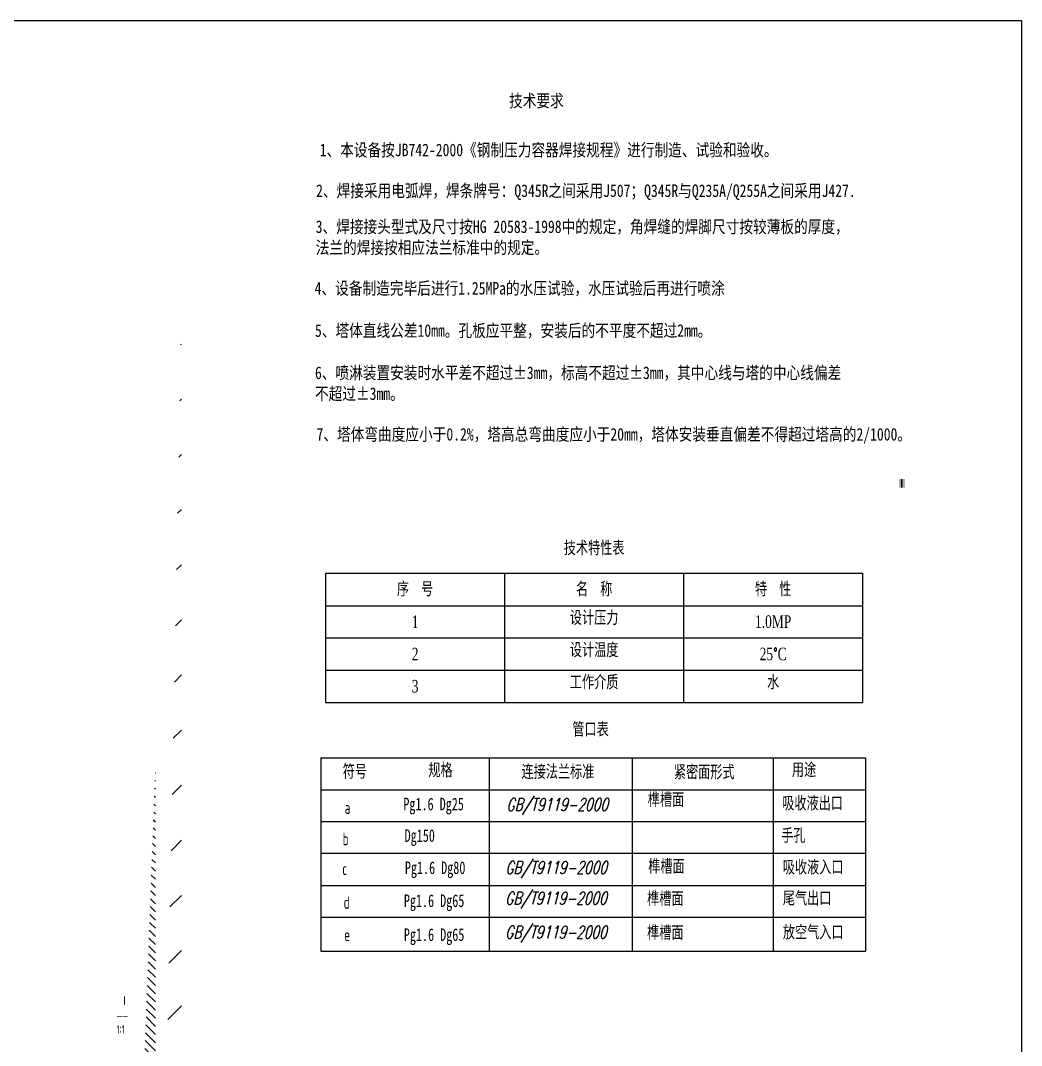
# Model space of a CAD drawing. Extents: x 1431 to 2420, y 1211 to 2052.
# Drawn here: x 1728.4 to 2025.4, y 1748 to 2052 of the extents above; entities that cross this region are included whole.
import ezdxf

# ---------------------------------------------------------------- set-up
doc = ezdxf.new("R2010")
doc.units = 0
doc.layers.get('0').update_dxf_attribs({"linetype": 'CONTINUOUS'})
for name, color, linetype in [('塔体边框', 250, 'CONTINUOUS'), ('引线', 250, 'CONTINUOUS'), ('粗实线', 3, 'CONTINUOUS'), ('细实线', 7, 'CONTINUOUS')]:
    doc.layers.add(name, color=color, linetype=linetype)
doc.styles.get("Standard").update_dxf_attribs({"font": 'isocp.shx', "width": 0.707, "bigfont": 'hztxt.shx'})
doc.styles.add('仿宋_FOR_比例编号', font='SIMFANG.TTF', dxfattribs={"width": 0.71, "height": 3.5})
doc.styles.add('仿宋_FOR_编号_比例_日期_图号_等', font='SIMFANG.TTF', dxfattribs={"width": 0.71, "height": 3.5})
doc.styles.add('仿宋_FOR_项目名_图名', font='SIMFANG.TTF', dxfattribs={"width": 0.71, "height": 5})
doc.styles.add('样式2', font='SimSun.ttf', dxfattribs={"width": 0.8})
doc.styles.add('西文字体', font='romans.shx', dxfattribs={"width": 0.71, "oblique": 15, "height": 3.5})

msp = doc.modelspace()

# ---------------------------------------------------------------- hatches: boundary and pattern name
at = {"layer": '细实线'}
h = msp.add_hatch(dxfattribs=at)
h.set_pattern_fill('ANSI31', color=0, scale=3.64182)
h.set_pattern_definition([(45, (995.711, 750.491), (-8.17612, 8.17612), [])])
edge = h.paths.add_edge_path()
edge.add_line((1776.101, 1563.088), (1776.101, 1962.86))
edge.add_line((1771.099, 1707.969), (1771.099, 1737.984))
h = msp.add_hatch(dxfattribs=at)
h.set_pattern_fill('ANSI31', color=250, scale=0.54, angle=90)
h.set_pattern_definition([(135, (1488.7896, 1317.9965), (-1.2123346, -1.2123346), [])])
edge = h.paths.add_edge_path()
edge.add_line((1753.394, 1624.746), (1753.388, 1626.746))
edge.add_line((1753.388, 1618.737), (1753.388, 1624.746))
edge.add_line((1768.388, 1626.746), (1753.388, 1626.746))
edge.add_line((1768.388, 1616.842), (1768.388, 1831.115))
edge.add_line((1760.388, 1616.737), (1757.886, 1616.735))
edge.add_line((1760.388, 1614.746), (1764.9, 1614.746))
edge.add_line((1764.9, 1616.746), (1764.9, 1614.246))
edge.add_line((1768.4, 1616.746), (1764.9, 1616.746))

# ---------------------------------------------------------------- linework, layer by layer
at = {"layer": '塔体边框'}
msp.add_lwpolyline([(1431.356, 2052.047), (2025.356, 2052.047), (2025.356, 1211.047), (1431.356, 1211.047)], close=True, dxfattribs=at)
at = {"layer": '粗实线', "color": 0}
for p, q in [((1818.885, 1888.13), (1871.999, 1888.13)), ((1818.885, 1888.13), (1818.885, 1878.458)), ((1871.999, 1888.13), (1925.112, 1888.13)), ((1925.112, 1888.13), (1978.226, 1888.13)), ((1978.226, 1888.13), (1978.226, 1849.777)), ((1818.885, 1878.458), (1818.885, 1868.898)), ((1818.885, 1868.898), (1818.885, 1859.337)), ((1818.885, 1859.337), (1818.885, 1849.777)), ((1818.885, 1849.777), (1871.999, 1849.777)), ((1871.999, 1849.777), (1925.112, 1849.777)), ((1925.112, 1849.777), (1978.226, 1849.777)), ((1817.463, 1833.373), (1840.361, 1833.373)), ((1817.463, 1833.373), (1817.463, 1823.862)), ((1840.361, 1833.373), (1867.371, 1833.373)), ((1867.371, 1833.373), (1909.858, 1833.373)), ((1909.858, 1833.373), (1951.659, 1833.373)), ((1951.659, 1833.373), (1979.069, 1833.373)), ((1817.463, 1823.862), (1817.463, 1814.489)), ((1909.858, 1823.862), (1909.858, 1814.489)), ((1951.659, 1823.862), (1951.659, 1814.489)), ((1979.069, 1823.862), (1979.069, 1814.489)), ((1817.463, 1814.489), (1817.463, 1805.009)), ((1909.858, 1814.489), (1909.858, 1805.009)), ((1951.659, 1814.489), (1951.659, 1805.009)), ((1979.069, 1814.489), (1979.069, 1805.009)), ((1817.463, 1805.009), (1817.463, 1795.512)), ((1909.858, 1805.009), (1909.858, 1795.512)), ((1951.659, 1805.009), (1951.659, 1795.512)), ((1979.069, 1805.009), (1979.069, 1795.512)), ((1817.463, 1795.512), (1817.463, 1786.032)), ((1909.858, 1795.512), (1909.858, 1786.032)), ((1951.659, 1795.512), (1951.659, 1786.032)), ((1979.069, 1795.512), (1979.069, 1786.032)), ((1817.463, 1786.032), (1817.463, 1780.377)), ((1909.858, 1786.032), (1909.858, 1780.377)), ((1951.659, 1786.032), (1951.659, 1780.377)), ((1979.069, 1786.032), (1979.069, 1780.377)), ((1817.463, 1780.377), (1817.463, 1775.962)), ((1909.858, 1780.377), (1909.858, 1775.962)), ((1951.659, 1780.377), (1951.659, 1775.962)), ((1979.069, 1780.377), (1979.069, 1775.962))]:
    msp.add_line(p, q, dxfattribs=at)
at = {"layer": '细实线'}
for p, q in [((1871.999, 1888.13), (1871.999, 1849.777)), ((1925.112, 1888.13), (1925.112, 1849.777)), ((1818.885, 1878.458), (1871.999, 1878.458)), ((1871.999, 1878.458), (1925.112, 1878.458)), ((1925.112, 1878.458), (1978.226, 1878.458)), ((1818.885, 1868.898), (1871.999, 1868.898)), ((1871.999, 1868.898), (1925.112, 1868.898)), ((1925.112, 1868.898), (1978.226, 1868.898)), ((1818.885, 1859.337), (1871.999, 1859.337)), ((1871.999, 1859.337), (1925.112, 1859.337)), ((1925.112, 1859.337), (1978.226, 1859.337)), ((1867.371, 1833.373), (1867.371, 1775.962)), ((1909.858, 1833.373), (1909.858, 1775.962)), ((1951.659, 1833.373), (1951.659, 1775.962)), ((1979.069, 1833.373), (1979.069, 1775.962)), ((1817.463, 1823.862), (1979.069, 1823.862)), ((1840.361, 1823.862), (1867.371, 1823.862)), ((1867.371, 1823.862), (1909.858, 1823.862)), ((1909.858, 1823.862), (1951.659, 1823.862)), ((1951.659, 1823.862), (1979.069, 1823.862)), ((1817.463, 1814.489), (1840.361, 1814.489)), ((1840.361, 1814.489), (1867.371, 1814.489)), ((1867.371, 1814.489), (1909.858, 1814.489)), ((1909.858, 1814.489), (1951.659, 1814.489)), ((1951.659, 1814.489), (1979.069, 1814.489)), ((1817.463, 1805.009), (1840.361, 1805.009)), ((1840.361, 1805.009), (1867.371, 1805.009)), ((1867.371, 1805.009), (1909.858, 1805.009)), ((1909.858, 1805.009), (1951.659, 1805.009)), ((1951.659, 1805.009), (1979.069, 1805.009)), ((1817.463, 1795.512), (1840.361, 1795.512)), ((1840.361, 1795.512), (1867.371, 1795.512)), ((1867.371, 1795.512), (1909.858, 1795.512)), ((1909.858, 1795.512), (1951.659, 1795.512)), ((1951.659, 1795.512), (1979.069, 1795.512)), ((1817.463, 1786.032), (1840.361, 1786.032)), ((1840.361, 1786.032), (1867.371, 1786.032)), ((1867.371, 1786.032), (1909.858, 1786.032)), ((1909.858, 1786.032), (1951.659, 1786.032)), ((1951.659, 1786.032), (1979.069, 1786.032)), ((1817.463, 1775.962), (1840.361, 1775.962)), ((1840.361, 1775.962), (1867.371, 1775.962)), ((1867.371, 1775.962), (1909.858, 1775.962)), ((1909.858, 1775.962), (1951.659, 1775.962)), ((1951.659, 1775.962), (1979.069, 1775.962))]:
    msp.add_line(p, q, dxfattribs=at)

# ---------------------------------------------------------------- texts
at = {"char_height": 3.7179, "width": 21.51886, "attachment_point": 1, "style": '仿宋_FOR_比例编号'}
for s, insert in [('符号', (1823.963, 1831.219)), ('规格', (1849.354, 1831.62)), ('紧密面形式', (1922.229, 1831.062)), ('用途', (1957.24, 1831.748))]:
    msp.add_mtext(s, dxfattribs=dict(at, insert=insert))
at = {"layer": '引线', "linetype": 'CONTINUOUS', "char_height": 3.7179, "attachment_point": 1, "style": '仿宋_FOR_项目名_图名'}
for s, width, insert in [('Pg1.6 Dg25', 27.20679, (1841.952, 1821.481)), ('榫槽面', 35.82152, (1914.484, 1822.879)), ('吸收液出口', 35.82152, (1954.382, 1821.818)), ('Dg150', 27.20679, (1842.323, 1812.129)), ('手孔', 35.82152, (1954.08, 1812.248)), ('榫槽面', 35.82152, (1914.618, 1803.068)), ('吸收液入口', 35.82152, (1954.526, 1802.83)), ('Pg1.6 Dg80', 27.20679, (1842.397, 1802.593)), ('榫槽面', 35.82152, (1914.281, 1793.516)), ('尾气出口', 35.82152, (1954.542, 1793.633)), ('Pg1.6 Dg65', 27.20679, (1842.096, 1792.808)), ('Pg1.6 Dg65', 27.20679, (1842.096, 1782.739)), ('榫槽面', 35.82152, (1914.281, 1783.447)), ('放空气入口', 35.82152, (1954.542, 1783.564))]:
    msp.add_mtext_dynamic_manual_height_columns(s, width=width, gutter_width=12.5, heights=[0], dxfattribs=dict(at, insert=insert))
at = {"layer": '引线', "linetype": 'CONTINUOUS', "char_height": 3.718, "attachment_point": 1}
for s, width, insert in [('a', 7.55201, (1824.546, 1820.434)), ('b', 6.36738, (1823.953, 1811.115)), ('c', 6.36738, (1823.834, 1802.275)), ('d', 6.81162, (1824.25, 1792.299)), ('e', 7.99625, (1824.398, 1782.684))]:
    msp.add_mtext_dynamic_manual_height_columns(s, width=width, gutter_width=12.5, heights=[0], dxfattribs=dict(at, insert=insert))
at = {"layer": '细实线'}
for s, insert, char_height, width, attachment_point, style in [('{\\fFangSong_GB2312|b0|i0|c134|p49;技术要求}', (1873.319, 2030.087), 3.71794, 111.49235, 1, '样式2'), ('{\\fFangSong_GB2312|b0|i0|c134|p49;1、本设备按JB742-2000《钢制压力容器焊接规程》进行制造、试验和验收。}', (1817.126, 2015.51), 3.71794, 136.54846, 1, '样式2'), ('{\\fFangSong_GB2312|b0|i0|c134|p49;\\H0.77778x;2、\\H1x;焊接采用电弧焊，焊条牌号：Q345R之间采用J507；Q345R与Q235A/Q255A之间采用J427.}', (1816.065, 2003.417), 4.780215, 167.24029, 1, '样式2'), ('{\\fFangSong_GB2312|b0|i0|c134|p49;3、焊接接头型式及尺寸按HG 20583-1998中的规定，角焊缝的焊脚尺寸按较薄板的厚度，法兰的焊接按相应法兰标准中的规定。}', (1815.946, 1992.748), 3.71794, 158.89459, 1, '样式2'), ('{\\fFangSong_GB2312|b0|i0|c134|p49;4、设备制造完毕后进行1.25MPa的水压试验，水压试验后再进行喷涂}', (1815.64, 1974.484), 3.71794, 158.89459, 1, '样式2'), ('{\\fFangSong_GB2312|b0|i0|c134|p49;5、塔体直线公差10mm。孔板应平整，安装后的不平度不超过2mm。}', (1815.73, 1961.942), 3.71794, 164.80141, 1, '样式2'), ('{\\fFangSong_GB2312|b0|i0|c134|p49;6、喷淋装置安装时水平差不超过%%P3mm，标高不超过%%P3mm，其中心线与塔的中心线偏差不超过%%P3mm。}', (1815.73, 1949.412), 3.71794, 156.65497, 1, '样式2'), ('{\\fFangSong_GB2312|b0|i0|c134|p49;7、塔体弯曲度应小于0.2%，塔高总弯曲度应小于20mm，塔体安装垂直偏差不得超过塔高的2/1000。}', (1816.181, 1931.168), 3.71794, 181.96313, 1, '样式2'), ('技术特性表', (1898.555, 1895.489), 3.7179, 156.15369, 5, '仿宋_FOR_项目名_图名'), ('序  号', (1845.442, 1883.294), 3.7179, 53.1135, 5, '仿宋_FOR_项目名_图名'), ('名  称', (1898.555, 1883.294), 3.7179, 53.1135, 5, '仿宋_FOR_项目名_图名'), ('特  性', (1951.669, 1883.294), 3.7179, 53.1135, 5, '仿宋_FOR_项目名_图名'), ('设计压力', (1898.555, 1876.865), 3.7179, 49.92669, 2, '仿宋_FOR_项目名_图名'), ('{\\fTimes New Roman|b0|i0|c238|p18;\\Q0;1}', (1845.442, 1873.678), 3.71794, 53.1135, 5, '西文字体'), ('{\\fTimes New Roman|b0|i0|c186|p18;\\Q0;1.0\\fTimes New Roman|b0|i0|c238|p18;MP}', (1951.669, 1873.706), 3.71794, 53.1135, 5, '西文字体'), ('设计温度', (1898.555, 1867.304), 3.7179, 49.92669, 2, '仿宋_FOR_项目名_图名'), ('{\\fTimes New Roman|b0|i0|c238|p18;\\Q0;2}', (1845.442, 1864.117), 3.71794, 53.1135, 5, '西文字体'), ('{\\fTimes New Roman|b0|i0|c186|p18;\\Q0;25\\Fromans|c134;%%D\\fTimes New Roman|b0|i0|c238|p18;C}', (1951.669, 1864.117), 3.71794, 53.1135, 5, '西文字体'), ('工作介质', (1898.555, 1857.744), 3.7179, 49.92669, 2, '仿宋_FOR_项目名_图名'), ('水', (1951.669, 1857.744), 3.718, 49.92669, 2, '仿宋_FOR_项目名_图名'), ('{\\fTimes New Roman|b0|i0|c238|p18;\\Q0;3}', (1845.442, 1854.557), 3.71794, 53.1135, 5, '西文字体'), ('管口表', (1892.103, 1843.744), 3.7179, 31.71039, 1, '仿宋_FOR_编号_比例_日期_图号_等'), ('连接法兰标准', (1877.024, 1831.165), 3.7179, 21.51886, 1, '仿宋_FOR_比例编号'), ('GB/T9119-2000', (1872.55, 1821.337), 3.71794, 37.47193, 1, '西文字体'), ('GB/T9119-2000', (1872.223, 1802.639), 3.71794, 37.47193, 1, '西文字体'), ('GB/T9119-2000', (1872.17, 1793.553), 3.71794, 37.47193, 1, '西文字体'), ('GB/T9119-2000', (1872.17, 1783.483), 3.71794, 37.47193, 1, '西文字体')]:
    msp.add_mtext(s, dxfattribs=dict(at, insert=insert, char_height=char_height, width=width, attachment_point=attachment_point, style=style))
at = {"layer": '细实线', "color": 0, "char_height": 2.5, "attachment_point": 1}
for s, width, insert in [(' Ⅱ', 8.64154, (1987.323, 1915.736)), (' Ⅱ', 8.64154, (1987.769, 1915.78)), (' Ⅰ\\P——\\P1∶1', 45.69313, (1756.877, 1762.326))]:
    msp.add_mtext_dynamic_manual_height_columns(s, width=width, gutter_width=12.5, heights=[0], dxfattribs=dict(at, insert=insert))

doc.saveas('drawing.dxf')
